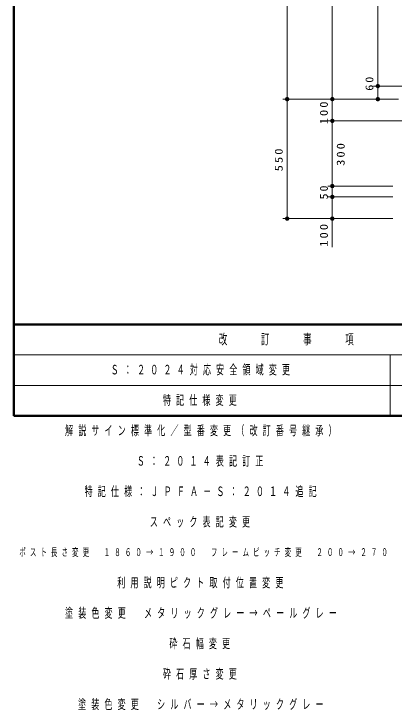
# Model space of a CAD drawing. Units: millimetres on the paper, scale 1:20. Extents: x -365 to 0, y -68 to 257.
# Drawn here: x -365 to -277.6, y -67.7 to 92.5 of the extents above; entities that cross this region are included whole.
import ezdxf

# ---------------------------------------------------------------- set-up
doc = ezdxf.new("R2010")
doc.units = ezdxf.units.MM
doc.layers.add('1_20', color=7, linetype='Continuous', lineweight=25)
doc.layers.add('NAKAMURA図枠', color=7, linetype='Continuous', lineweight=13)
doc.layers.add('99', color=7, linetype='Continuous')
doc.styles.add('ＭＳ ゴシック', font='')
doc.styles.get('ＭＳ ゴシック').set_extended_font_data('MS Gothic')

# ---------------------------------------------------------------- blocks, each defined once
blk = doc.blocks.new('filled_dot')
at = {"color": 0, "linetype": 'Continuous', "lineweight": -2, "const_width": 1.25}
blk.add_lwpolyline([(-0.625, 0, 1), (0.625, 0, 1)], format="xyb", close=True, dxfattribs=at)

msp = doc.modelspace()

# ---------------------------------------------------------------- linework, layer by layer
at = {"layer": '1_20', "lineweight": 13}
for p, q in [((-302.173, 72.872), (-302.173, 147.872)), ((-291.796, 72.872), (-291.796, 144.372)), ((-281.327, 75.872), (-281.327, 117.372)), ((-281.327, 72.872), (-281.327, 78.599)), ((-256.945, 75.872), (-282.327, 75.872)), ((-280.731, 72.872), (-303.173, 72.872)), ((-276.595, 72.872), (-303.173, 72.872)), ((-302.173, 45.372), (-302.173, 72.872)), ((-291.796, 67.872), (-291.796, 72.872)), ((-275.345, 67.872), (-292.796, 67.872)), ((-291.796, 52.872), (-291.796, 67.872)), ((-277.845, 52.872), (-292.796, 52.872)), ((-291.796, 50.372), (-291.796, 52.872)), ((-277.845, 50.372), (-292.796, 50.372)), ((-291.796, 38.841), (-291.796, 50.372)), ((-277.845, 45.372), (-303.173, 45.372))]:
    msp.add_line(p, q, dxfattribs=at)
at = {"layer": 'NAKAMURA図枠', "lineweight": 50}
for p, q in [((-365, 257), (-365, 0)), ((-365, 21), (0, 21)), ((-365, 0), (0, 0))]:
    msp.add_line(p, q, dxfattribs=at)
at = {"layer": 'NAKAMURA図枠'}
for p, q in [((-365, 14), (-238.5, 14)), ((-278.5, 14), (-278.5, 0)), ((-365, 7), (-238.5, 7))]:
    msp.add_line(p, q, dxfattribs=at)

# ---------------------------------------------------------------- block references
at = {"layer": '1_20', "lineweight": 13, "xscale": 0.4, "yscale": 0.4}
for p, rotation in [((-281.327, 75.872), 90), ((-281.327, 75.872), 270), ((-302.173, 72.872), 270), ((-302.173, 72.872), 90), ((-291.796, 72.872), 270), ((-291.796, 72.872), 90), ((-281.327, 72.872), 90), ((-291.796, 67.872), 90), ((-291.796, 67.872), 270), ((-291.796, 52.872), 90), ((-291.796, 52.872), 270), ((-291.796, 50.372), 90), ((-291.796, 50.372), 270), ((-302.173, 45.372), 90), ((-291.796, 45.372), 90)]:
    msp.add_blockref('filled_dot', p, dxfattribs=dict(at, rotation=rotation))

# ---------------------------------------------------------------- texts
at = {"layer": '1_20', "char_height": 1.833, "rotation": 90, "style": 'ＭＳ ゴシック'}
for s, insert, attachment_point in [('\\T1.34;\\W1.1;60', (-282.327, 76.651), 8), ('\\T1.33;\\W1.15;100', (-292.796, 69.94), 8), ('\\T1.33;\\W1.15;300', (-290.796, 60.372), 2), ('\\T1.33;\\W1.15;550', (-303.173, 59.122), 8), ('\\T1.34;\\W1.1;50', (-292.796, 51.622), 8), ('\\T1.33;\\W1.15;100', (-292.796, 41.758), 8)]:
    msp.add_mtext(s, dxfattribs=dict(at, insert=insert, attachment_point=attachment_point))
at = {"layer": '99', "attachment_point": 4, "style": 'ＭＳ ゴシック'}
for s, insert, char_height in [('\\T1.64;\\W0.6;Ｓ：２０２４対応安全領域変更', (-342.75, 10.5), 2.199), ('\\T1.64;\\W0.6;特記仕様変更', (-330.75, 3.5), 2.199), ('\\T1.64;\\W0.6;解説サイン標準化／型番変更（改訂番号継承）', (-353.25, -3.5), 2.199), ('\\T1.64;\\W0.6;Ｓ：２０１４表記訂正', (-336.75, -10.5), 2.199), ('\\T1.64;\\W0.6;特記仕様：ＪＰＦＡ－Ｓ：２０１４追記', (-348.75, -17.5), 2.199), ('\\T1.64;\\W0.6;スペック表記変更', (-333.75, -24.5), 2.199), ('\\T1.64;\\W0.6;ポスト長さ変更\u3000１８６０→１９００\u3000フレームピッチ変更\u3000２００→２７０', (-363.75, -31.5), 1.76), ('\\T1.64;\\W0.6;利用説明ピクト取付位置変更', (-341.25, -38.5), 2.199), ('\\T1.64;\\W0.6;塗装色変更\u3000メタリックグレー→ペールグレー', (-353.25, -45.5), 2.199), ('\\T1.64;\\W0.6;砕石幅変更', (-329.25, -52.5), 2.199), ('\\T1.64;\\W0.6;砕石厚さ変更', (-330.75, -59.5), 2.199), ('\\T1.64;\\W0.6;塗装色変更\u3000シルバー→メタリックグレー', (-350.25, -66.5), 2.199)]:
    msp.add_mtext(s, dxfattribs=dict(at, insert=insert, char_height=char_height))
at = {"layer": 'NAKAMURA図枠', "color": 4, "insert": (-301.75, 17.5), "char_height": 2.346, "attachment_point": 5, "style": 'ＭＳ ゴシック'}
msp.add_mtext('\\T1.64;\\W0.6;改\u3000\u3000訂\u3000\u3000事\u3000\u3000項', dxfattribs=at)

doc.saveas('drawing.dxf')
